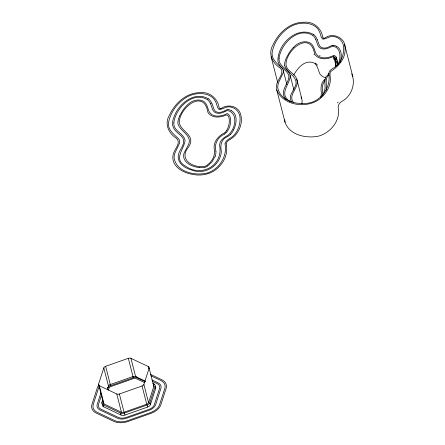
<?xml version="1.0" encoding="UTF-8"?>
<svg xmlns="http://www.w3.org/2000/svg" width="445" height="445" viewBox="0 0 445 445"><rect width="100%" height="100%" fill="white"/><g stroke="black" fill="none" stroke-linecap="round" stroke-linejoin="round"><path stroke-width="0.67" d="M173.867 122.859C173.016 131.114 183.969 133.111 185.064 140.487C184.019 149.692 172.81 159.21 185.749 166.308C202.097 177.533 223.329 165.273 219.63 145.292A24.848 16.003 -14.4 0 1 219.652 144.647C219.808 140.642 223.362 138.033 226.483 136.131M279.071 58.534C278.242 66.711 288.939 68.741 290.246 75.962C289.806 84.656 278.336 94.006 289.767 101.182M337.16 65.587L337.349 60.642L336.097 57.06A10.057 6.475 -14.4 0 0 334.701 55.697L334.028 55.241C328.605 58.251 319.688 59.819 315.956 53.556A21.772 14.023 -14.4 0 1 315.766 53.172C314.148 49.206 313.475 43.671 308.685 42.314C303.579 40.629 298.011 42.809 294.368 46.502A29.542 19.029 -14.4 0 0 293.845 47.009L293.327 47.526M301.916 103.841L302.122 100.264L301.043 96.982M335.58 66.845L336.081 61.549L334.863 57.594A8.689 5.596 -14.4 0 0 333.661 56.415C328.126 59.14 320.317 60.37 315.627 55.458A15.425 9.935 -14.4 0 1 315.31 55.047L314.776 54.207A21.599 13.912 -14.4 0 1 314.587 53.839C310.527 30.338 286.702 49.173 286.007 63.746A21.332 13.739 -14.4 0 0 285.985 64.252C286.174 71.133 294.918 72.98 296.765 79.177C300.102 87.621 287.053 94.768 293.622 102.645M340.375 61.555C341.916 56.482 341.983 49.278 336.676 46.363M320.845 97.338L321.368 93.7A44.556 28.703 -14.4 0 0 321.34 92.566C320.472 87.804 321.068 82.381 325.095 79.143M340.219 62.078L340.052 62.589M98.545 384.146L103.807 367.904A2.737 1.763 -14.4 0 1 105.632 366.318L128.316 358.314A2.737 1.763 -14.4 0 1 130.936 358.331L148.352 366.563A2.737 1.763 -14.4 0 1 149.147 368.165L153.825 386.394L148.563 402.636A2.737 1.763 -14.4 0 1 146.739 404.221L124.055 412.226A2.737 1.763 -14.4 0 1 121.441 412.215L104.019 403.977A2.737 1.763 -14.4 0 1 103.229 402.38L98.545 384.146A2.737 1.763 -14.4 0 0 99.341 385.743L104.019 403.977M100.781 393.319L97.205 404.366A9.568 6.163 -14.4 0 0 99.98 409.956L117.397 418.194A9.568 6.163 -14.4 0 0 126.558 418.25L149.242 410.24A9.568 6.163 -14.4 0 0 155.628 404.7L160.89 388.457A9.568 6.163 -14.4 0 0 158.114 382.867L151.895 379.924M101.46 395.277L98.512 404.372A8.205 5.284 -14.4 0 0 100.893 409.166L118.309 417.404A8.205 5.284 -14.4 0 0 126.163 417.449L148.847 409.445A8.205 5.284 -14.4 0 0 154.32 404.694L159.583 388.452A8.205 5.284 -14.4 0 0 157.202 383.657L152.223 381.304M102.111 403.131L101.916 402.369L102.578 400.339M107.44 389.386L108.491 386.138A2.737 1.763 -14.4 0 1 110.316 384.552L132.999 376.548A2.737 1.763 -14.4 0 1 135.614 376.559L145.571 381.265M108.38 390.109L109.014 388.162A2.737 1.763 -14.4 0 1 110.833 386.577L133.517 378.573A2.737 1.763 -14.4 0 1 136.137 378.589L144.847 382.706M99.341 385.743L116.757 393.981A2.737 1.763 -14.4 0 0 119.377 393.997L142.061 385.987A2.737 1.763 -14.4 0 0 143.88 384.408L149.147 368.165M101.916 402.369A4.1 2.642 -14.4 0 0 103.107 404.766L120.528 413.005A4.1 2.642 -14.4 0 0 124.455 413.027L147.134 405.017A4.1 2.642 -14.4 0 0 149.87 402.647L155.138 386.405A4.1 2.642 -14.4 0 0 153.948 384.007L152.858 383.49M102.311 403.888L102.439 404.399A4.1 2.642 -14.4 0 0 103.629 406.791L121.046 415.029A4.1 2.642 -14.4 0 0 124.973 415.051L147.657 407.047A4.1 2.642 -14.4 0 0 150.393 404.672L155.655 388.429L155.138 386.405M215.202 156.184L212.137 161.707L207.604 166.035M179.63 116L182.422 110.944A42.965 27.673 -14.4 0 1 186.55 105.771L187.084 105.259A29.542 19.029 -14.4 0 1 187.606 104.759C191.322 100.976 197.068 98.79 202.241 100.676C206.803 102.194 207.398 107.551 209.005 111.422A21.772 14.023 -14.4 0 0 209.195 111.806C212.921 118.07 221.844 116.501 227.267 113.492C231.528 115.872 231.066 121.758 229.954 125.796A37.224 23.98 -14.4 0 1 229.069 128.344L226.928 132.009L224.263 134.206M337.716 65.126C341.026 59.152 341.571 47.487 332.871 46.219A1.035 0.667 -14.4 0 0 332.637 46.219M323.42 94.045L325.095 88.41L324.833 80.968A24.848 16.003 -14.4 0 1 324.85 80.317L325.99 76.746L329.111 73.542M233.664 129.806C236.512 123.916 238.031 114.632 231.478 110.688M293.761 74.966C297.388 68.669 303.451 60.809 311.717 62.25C317.124 62.912 317.875 69.164 319.566 73.23A21.599 13.912 -14.4 0 0 319.76 73.597L320.289 74.437A15.425 9.935 -14.4 0 0 320.606 74.849L322.72 76.612L325.523 77.742M322.87 95.108L322.67 95.458M226.388 130.886C228.48 127.626 229.514 123.671 229.32 119.8C229.192 118.198 228.391 114.332 226.221 114.977C220.831 117.463 213.333 118.437 208.866 113.709A15.425 9.935 -14.4 0 1 208.549 113.297L208.015 112.457A21.599 13.912 -14.4 0 1 207.826 112.09C203.766 88.588 179.941 107.423 179.246 122.002A21.332 13.739 -14.4 0 0 179.224 122.503C180.804 131.981 196.651 135.024 188.48 147.206C178.134 159.527 193.085 168.299 204.628 166.447A3.465 2.231 -14.4 0 0 205.217 166.263C210.491 163.627 214.412 157.892 214.607 151.956A44.556 28.703 -14.4 0 0 214.579 150.816C212.41 143.101 217.661 136.159 224.425 132.966A7.409 4.773 -14.4 0 0 224.986 132.549L225.087 132.454M337.444 102.945L338.144 102.089M325.039 80.695C321.763 83.972 322.275 88.839 322.708 93.033A30.766 19.819 -14.4 0 1 322.58 95.391M329.128 74.782C325.067 77.591 326.363 82.742 326.513 86.858A33.881 21.827 -14.4 0 1 326.063 90.491M226.833 135.909C235.144 131.247 239.265 113.264 227.668 110.549A1.035 0.667 -14.4 0 0 227.434 110.549M227.451 136.632L227.979 136.281A14.296 9.211 -14.4 0 0 230.438 134.429M230.66 139.035C239.616 133.756 244.194 121.046 239.566 111.595C235.817 105.487 227.206 104.442 221.465 108.252A11.525 7.42 -14.4 0 1 221.043 108.441L220.881 108.508M224.197 134.251C217.622 137.249 213.995 144.236 215.947 151.283M227.278 136.743C221.221 139.107 220.036 145.509 221.315 151.189A33.881 21.827 -14.4 0 1 220.548 155.967C216.893 167.804 203.387 174.774 191.695 170.046C185.476 168.332 178.284 164.099 178.161 156.84C178.172 151.133 183.396 147.078 183.74 141.46C183.735 135.953 177.483 133.756 174.718 129.784C171.325 125.857 172.443 120.178 174.418 115.878C179.257 103.229 194.777 90.913 208.282 98.773M230.41 139.196C228.346 140.364 225.865 142.105 226.355 144.825C227.879 152.858 224.831 161.101 219.018 166.73C212.287 174.129 201.513 176.415 191.984 174.262C182.795 172.721 171.103 166.152 173.027 155.227A26.094 16.81 -14.4 0 1 173.389 153.814L173.595 153.191A35.828 23.079 -14.4 0 1 174.401 151.283C176.259 147.467 180.937 141.749 176.231 138.15C168.421 133.3 164.166 123.41 169.528 115.033C175.002 102.99 186.583 92.493 200.445 92.655C209.767 91.664 217.661 98.501 219.107 107.423A17.589 11.331 -14.4 0 0 219.329 107.946L219.352 107.99A5.04 3.243 -14.4 0 0 219.791 108.669M225.042 111.545L226.238 110.977A7.537 4.856 -14.4 0 1 226.922 110.683L227.011 110.655M224.931 111.6C221.226 113.731 214.813 114.688 212.771 109.887A26.5 17.066 -14.4 0 1 212.621 109.514L210.474 103.546M332.209 46.33L332.17 46.341A7.537 4.856 -14.4 0 0 331.442 46.647C327.453 49.028 320.411 50.925 317.975 45.557A26.5 17.066 -14.4 0 1 317.819 45.184L315.672 39.216M107.607 387.773L107.701 388.151A4.1 2.642 -14.4 0 1 110.438 385.782L133.122 377.772A4.1 2.642 -14.4 0 1 137.049 377.794L145.137 381.621M332.348 45.368L332.243 45.396A4.533 2.92 -14.4 0 0 331.408 45.69L329.122 46.753A18.862 12.149 -14.4 0 1 328.438 47.064C325.445 48.661 320.428 48.772 319.171 44.906A33.553 21.61 -14.4 0 1 318.948 44.305L317.229 39.355M313.864 54.696L314.22 54.718M199.66 167.565C192.624 167.025 182.127 162.798 183.796 154.087A22.311 14.368 -14.4 0 1 184.597 152.062L187.378 146.755A44.839 28.881 -14.4 0 0 187.712 146.055C193.992 135.847 180.231 131.87 177.939 123.838A21.46 13.823 -14.4 0 1 178.039 121.196M319.527 55.631L320.127 55.82M150.566 374.406L161.763 379.702A15.041 9.684 -14.4 0 1 166.124 388.491L160.862 404.733A15.041 9.684 -14.4 0 1 150.827 413.438L128.149 421.443A15.041 9.684 -14.4 0 1 113.753 421.359L96.331 413.127A15.041 9.684 -14.4 0 1 91.97 404.338L97.233 388.096A15.041 9.684 -14.4 0 1 99.013 384.897M150.899 375.786L160.851 380.492A13.673 8.805 -14.4 0 1 164.817 388.479L159.555 404.722A13.673 8.805 -14.4 0 1 150.432 412.637L127.748 420.642A13.673 8.805 -14.4 0 1 114.66 420.57L97.244 412.331A13.673 8.805 -14.4 0 1 93.278 404.344L98.54 388.101A13.673 8.805 -14.4 0 1 99.191 386.627M315.271 63.151L315.627 63.351M315.744 63.429L317.502 65.087M290.057 101.388L290.351 101.588M313.48 34.449C296.737 25.265 276.873 44.756 277.98 61.605C279.31 68.213 288.316 70.015 288.944 76.807C288.143 84.405 278.865 91.959 286.029 99.413M312.891 35.511L312.835 35.467A14.218 9.161 -14.4 0 0 312.479 35.194C298.662 27.334 283.721 41.418 279.905 54.279A35.544 22.895 -14.4 0 0 279.048 58.534M207.693 99.841L207.637 99.797A14.218 9.161 -14.4 0 0 207.281 99.519C193.458 91.659 178.523 105.743 174.707 118.609A35.544 22.895 -14.4 0 0 173.845 122.865M291.575 102.077L290.379 98.974L290.557 95.836A22.311 14.368 -14.4 0 1 291.358 93.812L294.139 88.505A44.839 28.881 -14.4 0 0 294.473 87.804C300.753 77.602 286.997 73.609 284.7 65.582M351.7 73.881C355.883 83.004 351.784 95.024 343.49 100.475C339.73 102.016 337.076 105.498 338.539 109.659C339.674 121.913 329.673 133.305 318.164 136.226C306.138 138.562 289.489 135.224 285.05 122.297L276.729 89.884L276.668 84.817A26.094 16.81 -14.4 0 1 277.029 83.404L277.235 82.787A35.828 23.079 -14.4 0 1 278.042 80.879C279.844 77.068 284.555 71.461 279.961 67.829C272.112 62.973 267.779 53.044 273.169 44.622C278.642 32.58 290.223 22.089 304.085 22.25C313.408 21.26 321.301 28.091 322.747 37.018A17.589 11.331 -14.4 0 0 322.97 37.541L322.992 37.586M212.026 103.685L213.745 108.636A33.553 21.61 -14.4 0 0 213.973 109.231C215.219 113.097 220.247 112.997 223.24 111.395A18.862 12.149 -14.4 0 0 223.924 111.083L226.205 110.015A4.533 2.92 -14.4 0 1 227.039 109.72L227.15 109.698A2.325 1.496 -14.4 0 1 228.007 109.637M276.729 89.884C282.903 105.649 306.644 108.836 319.404 99.218C325.223 94.624 330.034 87.865 330.318 80.239C330.696 77.424 329.2 74.332 330.518 71.662C338.573 66.388 345.96 58.423 345.059 47.882C345.62 37.664 332.866 32.224 325.1 37.842A11.525 7.42 -14.4 0 1 324.683 38.036L324.522 38.103A2.303 1.48 -14.4 0 1 323.765 38.365M344.508 44.2L352.829 76.612M336.097 57.06L336.782 59.736M337.126 61.071L337.811 63.746M335.385 58.373L336.07 61.048M334.863 57.594L336.236 62.94M334.885 58.584L335.569 61.26M333.655 56.415L336.058 65.777M333.583 57.7L334.095 59.708M296.815 79.327L301.793 98.718M290.151 75.377L293.939 90.118M283.243 70.41L286.864 84.505M271.061 56.637L277.686 82.436M153.948 384.007L154.076 384.513M148.352 366.563L148.936 368.844M149.87 402.647L150.393 404.672M143.88 384.408L148.563 402.636M147.134 405.017L147.657 407.047M142.061 385.987L146.739 404.221M136.754 376.654L136.854 377.037M136.888 377.16L137.049 377.794M130.936 358.331L135.614 376.559M128.316 358.314L132.999 376.548M132.732 376.253L133.122 377.772M124.455 413.027L124.973 415.051M119.377 393.997L124.055 412.226M116.757 393.981L121.441 412.215M120.528 413.005L121.046 415.029M105.632 366.318L110.316 384.552M110.049 384.263L110.438 385.782M103.807 367.904L108.491 386.138M103.107 404.766L103.629 406.791M285.05 122.297L284.756 119.772M293.311 47.52A42.965 27.673 -14.4 0 0 289.205 52.699L286.391 57.75A39.416 25.387 -14.4 0 0 284.772 62.817L284.778 62.951A21.46 13.823 -14.4 0 0 284.678 65.587M323.432 38.264A5.04 3.243 -14.4 0 1 323.014 37.575M333.244 45.24A8.472 5.457 -14.4 0 1 336.604 46.413M332.348 45.362A2.325 1.496 -14.4 0 1 333.205 45.307M313.619 34.365A24.914 16.048 -14.4 0 1 317.096 39.394M312.952 35.478A22.2 14.301 -14.4 0 1 315.594 39.238M233.569 129.801A21.916 14.118 -14.4 0 1 230.477 134.44M208.416 98.695A24.914 16.048 -14.4 0 1 211.892 103.724M228.04 109.57A8.472 5.457 -14.4 0 1 231.4 110.744M220.859 108.485A2.303 1.48 -14.4 0 1 220.125 108.769M215.925 151.289A30.766 19.819 -14.4 0 1 215.263 156.184M207.57 166.018A6.592 4.244 -14.4 0 1 205.084 167.27M204.895 167.359A11.381 7.331 -14.4 0 1 199.716 167.47M178.011 121.068A39.416 25.387 -14.4 0 1 179.658 116M155.094 386.432A4.1 2.642 -14.4 0 1 155.655 388.429M153.269 384.925A2.737 1.763 -14.4 0 1 153.825 386.394M226.349 130.88A9.645 6.213 -14.4 0 1 225.109 132.465M207.748 99.808A22.2 14.301 -14.4 0 1 210.39 103.568M225.025 143.88C227.484 156.151 219.596 168.805 207.882 172.832C195.828 176.159 176.921 172.515 174.162 158.275A25.615 16.498 -14.4 0 1 175.269 152.273L179.552 143.212A11.281 7.265 -14.4 0 0 178.395 138.59C173.622 134.145 166.992 129.273 168.694 121.774C171.147 110.905 178.712 101.126 188.68 96.114A18.312 11.798 -14.4 0 1 199.583 93.584C205.774 93.383 212.877 95.614 215.58 101.688C217.132 104.13 216.86 107.712 219.168 109.598C223.334 109.314 227.106 105.448 231.578 107.256C236.951 108.497 240.417 113.876 240.094 119.254C239.983 124.945 238.008 130.697 234.204 134.974C231.623 138.406 225.81 139.202 225.025 143.88M328.666 73.475C331.125 85.74 323.237 98.401 311.522 102.428C299.468 105.754 280.561 102.111 277.802 87.871A25.615 16.498 -14.4 0 1 278.909 81.869L283.192 72.808A11.281 7.265 -14.4 0 0 282.035 68.185C277.263 63.735 270.632 58.868 272.334 51.37C274.788 40.501 282.353 30.722 292.32 25.71A18.312 11.798 -14.4 0 1 303.223 23.173C309.414 22.979 316.517 25.209 319.221 31.284C320.773 33.725 320.5 37.308 322.809 39.193C326.975 38.91 330.746 35.044 335.219 36.852C340.592 38.092 344.057 43.471 343.735 48.85C343.623 54.54 341.649 60.292 337.844 64.57C335.263 68.002 329.45 68.791 328.666 73.475"/></g></svg>
